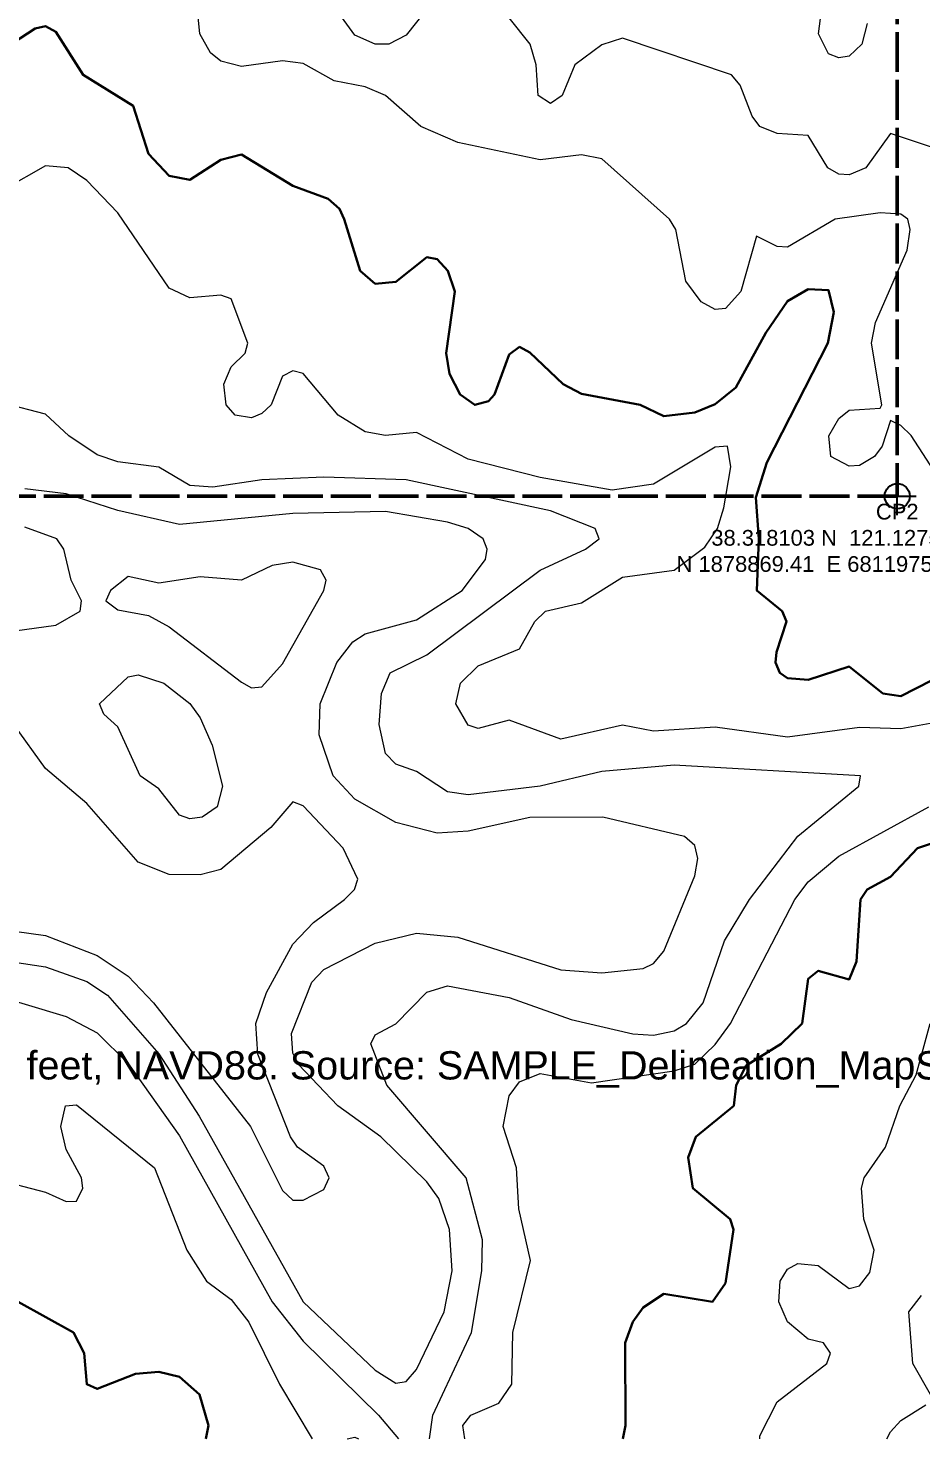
# Model space of a CAD drawing. Extents: x 6810325 to 6812275, y 1878569 to 1880689.
# Drawn here: x 6811698.4 to 6811982.6, y 1878569.4 to 1879018.4 of the extents above; entities that cross this region are included whole.
import ezdxf

# ---------------------------------------------------------------- set-up
doc = ezdxf.new("R2010")
doc.units = 21
doc.header["$LTSCALE"] = 10
doc.header["$MEASUREMENT"] = 0
doc.linetypes.add('DASHED', pattern=[1.524, 1.27, -0.254])
for name, color, linetype, lineweight in [('ANNO-POINT-LABELS', 7, 'CONTINUOUS', 13), ('ANNO-SAMPLE', 1, 'CONTINUOUS', 35), ('TOPO-CONTOUR-MAJOR', 34, 'CONTINUOUS', 30), ('TOPO-CONTOUR-MINOR', 36, 'CONTINUOUS', 13), ('WETL-CONTROL-POINT', 7, 'CONTINUOUS', 25), ('WETL-SURVEY-AREA', 1, 'DASHED', 50)]:
    doc.layers.add(name, color=color, linetype=linetype, lineweight=lineweight)
doc.styles.add('LABEL', font='arial.ttf')

# ---------------------------------------------------------------- blocks, each defined once
blk = doc.blocks.new('CONTROL_POINT')
at = {"color": 0, "lineweight": -2}
for p, q in [((0, -6), (0, 6)), ((-6, 0), (6, 0))]:
    blk.add_line(p, q, dxfattribs=at)
blk.add_circle((0, 0), 4, dxfattribs=at)

msp = doc.modelspace()

# ---------------------------------------------------------------- linework, layer by layer
at = {"layer": 'TOPO-CONTOUR-MAJOR', "elevation": 205}
for points in [[(6811986.07, 1878810.71), (6811976.23, 1878805.77), (6811970.54, 1878806.62), (6811959.82, 1878815.2), (6811946.7, 1878810.95), (6811940.14, 1878811.54), (6811937.68, 1878813.18), (6811936.38, 1878816.46), (6811936.71, 1878819.74), (6811939.84, 1878829.58), (6811938.49, 1878832.86), (6811930.36, 1878839.42), (6811931.06, 1878855.83), (6811930.12, 1878868.95), (6811933.58, 1878880.09), (6811953.04, 1878918.16), (6811954.89, 1878928.01), (6811953.26, 1878934.96), (6811946.7, 1878935.29), (6811940.14, 1878931.45), (6811933.22, 1878921.45), (6811923.74, 1878904.03), (6811917.17, 1878898.74), (6811910.61, 1878896.08), (6811900.77, 1878894.87), (6811893.25, 1878898.48), (6811874.52, 1878902), (6811868.77, 1878905.04), (6811858.12, 1878915.16), (6811854.84, 1878916.9), (6811851.56, 1878914.54), (6811846.83, 1878901.76), (6811845, 1878899.7), (6811840.55, 1878898.48), (6811835.89, 1878901.76), (6811832.55, 1878908.32), (6811831.47, 1878914.88), (6811834.21, 1878934.57), (6811832.05, 1878941.13), (6811828.59, 1878944.81), (6811825.31, 1878945.47), (6811815.47, 1878937.59), (6811808.91, 1878937.04), (6811804.12, 1878941.13), (6811798.99, 1878957.53), (6811797.51, 1878960.82), (6811793.88, 1878964.1), (6811782.66, 1878968.17), (6811766.26, 1878978.16), (6811759.69, 1878976.47), (6811749.85, 1878970.08), (6811743.29, 1878971.38), (6811736.73, 1878978.33), (6811731.83, 1878993.62), (6811715.86, 1879003.47), (6811707.2, 1879017.23), (6811703.92, 1879018.96), (6811700.64, 1879018.21), (6811690.8, 1879011.93)], [(6811887.7, 1878569.41), (6811888.54, 1878573.68), (6811888.46, 1878599.92), (6811890.93, 1878606.67), (6811894.21, 1878611.16), (6811900.77, 1878615.5), (6811916.26, 1878613.05), (6811920.45, 1878618.98), (6811922.99, 1878636.01), (6811921.95, 1878639.29), (6811910.03, 1878649.14), (6811908.53, 1878658.98), (6811910.94, 1878665.54), (6811923.06, 1878675.38), (6811923.79, 1878681.94), (6811927.02, 1878688.22), (6811938.13, 1878695.07), (6811944.79, 1878701.63), (6811946.7, 1878715.8), (6811949.98, 1878718.35), (6811959.82, 1878715.62), (6811962.18, 1878721.31), (6811963.45, 1878741), (6811965.57, 1878744.28), (6811972.95, 1878748.31), (6811981.55, 1878757.4), (6811995.91, 1878762.13)], [(6811695.22, 1878613.05), (6811712.81, 1878603.2), (6811716.22, 1878596.64), (6811717.04, 1878586.77), (6811720.32, 1878585.3), (6811732.51, 1878590.08), (6811740.01, 1878590.74), (6811746.57, 1878589.08), (6811752.98, 1878583.52), (6811755.79, 1878573.68), (6811754.91, 1878569.41)]]:
    msp.add_lwpolyline(points, dxfattribs=at)
at = {"layer": 'TOPO-CONTOUR-MINOR'}
for points, elevation in [([(6811989.35, 1878873.64), (6811979.51, 1878888.73), (6811976.23, 1878891.88), (6811972.95, 1878893.48), (6811970.27, 1878885.36), (6811967.89, 1878882.08), (6811963.11, 1878879.22), (6811959.82, 1878878.94), (6811953.98, 1878882.08), (6811953.32, 1878888.64), (6811956.54, 1878894.16), (6811959.82, 1878896.76), (6811969.67, 1878897.39), (6811970.17, 1878898.48), (6811966.91, 1878918.16), (6811968.19, 1878924.73), (6811978.22, 1878947.69), (6811979.25, 1878954.25), (6811978.48, 1878957.53), (6811976.23, 1878959.15), (6811969.67, 1878959.64), (6811955.36, 1878957.53), (6811940.14, 1878948.63), (6811936.86, 1878948.84), (6811930.3, 1878952.18), (6811925.26, 1878934.57), (6811920.45, 1878929.19), (6811917.17, 1878928.78), (6811912.68, 1878931.29), (6811907.83, 1878937.85), (6811904.61, 1878954.25), (6811902.63, 1878957.53), (6811881.08, 1878976.83), (6811874.52, 1878978.05), (6811861.4, 1878976.43), (6811835.15, 1878982.01), (6811823.45, 1878987.06), (6811812.17, 1878996.9), (6811805.63, 1878999.72), (6811795.78, 1879001.6), (6811785.94, 1879007.16), (6811779.38, 1879007.94), (6811766.26, 1879006.15), (6811759.69, 1879007.88), (6811756.41, 1879010.52), (6811753.02, 1879016.59), (6811751.78, 1879029.71)], 206), ([(6811965.56, 1879019.87), (6811963.84, 1879013.31), (6811959.82, 1879009.48), (6811956.54, 1879008.92), (6811953.26, 1879010.2), (6811950.03, 1879016.59), (6811951.74, 1879029.71)], 208), ([(6811825.31, 1879024.43), (6811818.75, 1879016.16), (6811813.22, 1879013.31), (6811808.91, 1879013.26), (6811802.34, 1879016.18), (6811797.31, 1879023.15)], 207), ([(6811986.05, 1878980.5), (6811972.95, 1878984.8), (6811965.09, 1878973.94), (6811959.82, 1878971.66), (6811956.54, 1878971.91), (6811953.04, 1878973.94), (6811946.7, 1878984.17), (6811936.86, 1878984.8), (6811931.38, 1878987.06), (6811928.89, 1878990.34), (6811925.12, 1879000.19), (6811922.36, 1879003.47), (6811887.65, 1879015.17), (6811881.08, 1879013.05), (6811872.46, 1879006.75), (6811868.46, 1878996.9), (6811864.68, 1878994.36), (6811860.81, 1878996.9), (6811860.17, 1879006.75), (6811858.2, 1879013.31), (6811851.56, 1879021.71)], 207), ([(6811992.63, 1878798.37), (6811976.23, 1878795.36), (6811963.11, 1878795.8), (6811940.14, 1878792.69), (6811917.17, 1878795.86), (6811897.49, 1878794.63), (6811887.65, 1878796.52), (6811867.96, 1878792.07), (6811851.56, 1878798.09), (6811841.71, 1878795.49), (6811838.43, 1878796.54), (6811834.59, 1878803.34), (6811836.04, 1878809.9), (6811841.71, 1878815.38), (6811854.84, 1878820.8), (6811859.67, 1878829.58), (6811863.12, 1878832.86), (6811874.52, 1878835.43), (6811887.65, 1878843.67), (6811904.05, 1878845.84), (6811913.89, 1878853.23), (6811917.88, 1878859.11), (6811919.9, 1878865.67), (6811922.09, 1878878.79), (6811921.02, 1878885.36), (6811917.17, 1878885), (6811897.49, 1878873.23), (6811884.37, 1878871.28), (6811861.4, 1878875.41), (6811838.43, 1878881.18), (6811822.03, 1878889.66), (6811812.19, 1878888.77), (6811805.63, 1878889.86), (6811797.11, 1878895.2), (6811785.94, 1878908.49), (6811782.66, 1878909.31), (6811779.38, 1878907.61), (6811775.72, 1878898.48), (6811772.82, 1878895.78), (6811769.54, 1878894.36), (6811764.24, 1878895.2), (6811761.45, 1878898.48), (6811760.66, 1878905.04), (6811762.97, 1878910.62), (6811767.43, 1878914.88), (6811768.34, 1878918.16), (6811762.97, 1878932.25), (6811759.69, 1878933.35), (6811749.85, 1878932.55), (6811743.29, 1878935.63), (6811726.89, 1878959.63), (6811717.04, 1878969.87), (6811711.14, 1878973.94), (6811703.92, 1878974.58), (6811690.8, 1878967.15)], 204), ([(6811826.21, 1878569.41), (6811827.25, 1878576.96), (6811839.57, 1878603.2), (6811842.79, 1878622.89), (6811843.03, 1878632.73), (6811837.82, 1878652.42), (6811812.63, 1878681.94), (6811807.49, 1878695.07), (6811808.91, 1878697.93), (6811815.47, 1878701.48), (6811825.31, 1878711.58), (6811831.87, 1878713.61), (6811851.56, 1878709.81), (6811871.24, 1878702.9), (6811890.93, 1878698.27), (6811897.49, 1878697.87), (6811904.05, 1878699.29), (6811907.98, 1878701.63), (6811913.36, 1878708.19), (6811920.14, 1878727.88), (6811928.06, 1878741), (6811943.42, 1878761.19), (6811962.86, 1878777.09), (6811963.45, 1878780.37), (6811904.05, 1878783.8), (6811881.08, 1878781.8), (6811861.4, 1878777.17), (6811838.43, 1878774.37), (6811831.87, 1878775.27), (6811822.03, 1878781.83), (6811815.47, 1878784.07), (6811812.19, 1878787.54), (6811810.16, 1878796.77), (6811810.84, 1878806.62), (6811813.68, 1878813.18), (6811825.31, 1878818.88), (6811861.4, 1878845.86), (6811875.88, 1878852.55), (6811880.22, 1878855.83), (6811878.94, 1878859.11), (6811864.68, 1878864.72), (6811818.75, 1878874.63), (6811792.5, 1878875.48), (6811772.82, 1878874.63), (6811757.19, 1878872.23), (6811749.85, 1878872.78), (6811740.01, 1878878.62), (6811726.89, 1878880.31), (6811720.32, 1878882.53), (6811711.3, 1878888.64), (6811703.92, 1878895.55), (6811690.8, 1878898.88)], 203), ([(6811674.39, 1878724.04), (6811703.92, 1878719.61), (6811717.04, 1878714.91), (6811723.6, 1878710.62), (6811740.01, 1878691.88), (6811752.78, 1878672.1), (6811785.95, 1878613.05), (6811808.91, 1878591.29), (6811815.47, 1878587.06), (6811818.75, 1878587.63), (6811822.03, 1878591.48), (6811830.79, 1878609.77), (6811833.43, 1878622.89), (6811832.51, 1878636.01), (6811829.15, 1878645.86), (6811825.31, 1878651.24), (6811810.65, 1878665.54), (6811796.97, 1878675.38), (6811784.44, 1878688.51), (6811782.66, 1878692.19), (6811782.21, 1878698.35), (6811788.75, 1878714.75), (6811792.5, 1878718.79), (6811808.91, 1878727.15), (6811822.03, 1878730.33), (6811835.15, 1878729.07), (6811867.96, 1878718.67), (6811881.08, 1878717.7), (6811894.21, 1878719.11), (6811897.49, 1878720.66), (6811900.78, 1878724.6), (6811910.61, 1878748.55), (6811911.62, 1878754.12), (6811910.61, 1878758.28), (6811907.33, 1878761.11), (6811881.36, 1878767.25), (6811858.12, 1878767.15), (6811838.43, 1878762.8), (6811828.59, 1878762.17), (6811815.47, 1878765.56), (6811802.34, 1878773.02), (6811795.51, 1878780.37), (6811790.99, 1878793.49), (6811791.39, 1878803.34), (6811796.62, 1878816.46), (6811801.8, 1878823.02), (6811805.63, 1878825.58), (6811822.03, 1878830.11), (6811836.58, 1878839.42), (6811843.95, 1878849.27), (6811844.51, 1878852.55), (6811843.26, 1878855.83), (6811838.49, 1878859.11), (6811831.87, 1878861.14), (6811812.19, 1878864.59), (6811782.66, 1878863.95), (6811746.57, 1878860.39), (6811726.89, 1878864.83), (6811710.48, 1878870.21), (6811697.36, 1878871.71)], 202), ([(6811694.08, 1878826.52), (6811707.2, 1878828.37), (6811714.98, 1878832.86), (6811715.38, 1878836.14), (6811712.03, 1878842.71), (6811709.7, 1878852.55), (6811707.52, 1878855.83), (6811697.36, 1878859.54)], 201), ([(6811671.11, 1878734.13), (6811703.92, 1878729.55), (6811720.32, 1878723.24), (6811730.17, 1878716.66), (6811738.3, 1878708.19), (6811769.19, 1878668.82), (6811779.38, 1878648.39), (6811782.66, 1878645.33), (6811785.94, 1878645.38), (6811792.5, 1878648.71), (6811794.19, 1878652.42), (6811792.5, 1878656.23), (6811784.11, 1878662.26), (6811781.91, 1878665.54), (6811771.46, 1878691.79), (6811770.89, 1878701.63), (6811774.3, 1878711.47), (6811782.66, 1878726.84), (6811789.22, 1878733.68), (6811799.05, 1878741), (6811802.26, 1878744.28), (6811803.33, 1878747.56), (6811798.7, 1878757.4), (6811785.94, 1878770.91), (6811782.66, 1878772.11), (6811775.63, 1878763.97), (6811759.69, 1878750.65), (6811753.13, 1878748.91), (6811743.29, 1878749), (6811733.45, 1878752.91), (6811717.04, 1878771.61), (6811703.92, 1878782.73), (6811693.76, 1878796.77)], 201), ([(6811837.39, 1878569.41), (6811836.75, 1878573.68), (6811839.28, 1878576.96), (6811848.28, 1878580.8), (6811852.36, 1878586.8), (6811852.72, 1878603.2), (6811858.34, 1878626.17), (6811854.64, 1878642.57), (6811853.84, 1878655.7), (6811849.58, 1878668.82), (6811851.56, 1878678.61), (6811854.84, 1878682.97), (6811861.4, 1878685.67), (6811877.8, 1878682.71), (6811904.05, 1878686.51), (6811910.61, 1878688.66), (6811917.17, 1878694.89), (6811922.02, 1878701.63), (6811942.47, 1878741), (6811946.7, 1878746.67), (6811956.54, 1878754.87), (6811985.17, 1878770.53)], 204), ([(6811684.23, 1878711.66), (6811710.48, 1878703.77), (6811720.32, 1878698.66), (6811730.17, 1878688.89), (6811746.57, 1878665.85), (6811776.04, 1878613.05), (6811785.94, 1878600.47), (6811809.93, 1878576.96), (6811816.29, 1878569.41)], 203), ([(6811931.4, 1878569.41), (6811931.34, 1878570.4), (6811936.86, 1878581.18), (6811952.7, 1878593.36), (6811953.88, 1878596.64), (6811951.67, 1878599.92), (6811946.7, 1878601.13), (6811940.14, 1878606.67), (6811937.43, 1878613.05), (6811937.8, 1878619.61), (6811940.14, 1878623.36), (6811943.42, 1878625.22), (6811949.98, 1878624.51), (6811959.82, 1878617.23), (6811963.11, 1878618.14), (6811966.39, 1878622.37), (6811967.79, 1878629.45), (6811964.44, 1878639.29), (6811963.74, 1878649.14), (6811964.62, 1878652.42), (6811971.37, 1878662.26), (6811975.93, 1878675.38), (6811981.16, 1878685.23), (6811985.56, 1878701.63)], 206), ([(6811687.52, 1878652.12), (6811703.92, 1878647.93), (6811710.48, 1878644.9), (6811713.76, 1878645.07), (6811715.76, 1878649.14), (6811715.35, 1878652.42), (6811710.48, 1878661.52), (6811708.8, 1878668.82), (6811710.29, 1878675.38), (6811713.76, 1878675.73), (6811738.63, 1878655.7), (6811748.93, 1878629.45), (6811755.16, 1878619.61), (6811762.97, 1878613.69), (6811768.66, 1878606.49), (6811778.43, 1878586.8), (6811788.79, 1878569.41)], 204), ([(6811985.68, 1878583.52), (6811980.08, 1878593.36), (6811978.77, 1878609.77), (6811982.79, 1878615.05)], 207), ([(6811971.81, 1878569.41), (6811972.95, 1878571.62), (6811976.23, 1878575.2), (6811984.19, 1878580.24)], 207), ([(6811799.99, 1878569.41), (6811802.34, 1878569.88), (6811803.59, 1878569.41)], 204)]:
    msp.add_lwpolyline(points, dxfattribs=dict(at, elevation=elevation))
for points, elevation in [([(6811772.82, 1878808.74), (6811779.38, 1878816.04), (6811792.53, 1878839.42), (6811793.26, 1878842.71), (6811791.41, 1878845.99), (6811782.66, 1878848.45), (6811776.1, 1878847.39), (6811766.26, 1878842.68), (6811753.13, 1878843.71), (6811740.01, 1878841.69), (6811730.17, 1878843.86), (6811724.64, 1878839.42), (6811723.12, 1878836.14), (6811726.89, 1878833.19), (6811736.73, 1878831.42), (6811743.29, 1878827.81), (6811766.26, 1878810.23), (6811769.54, 1878808.39)], 201), ([(6811753.73, 1878767.25), (6811749.85, 1878766.73), (6811746.57, 1878767.94), (6811740.01, 1878776.22), (6811734.06, 1878780.37), (6811726.89, 1878796), (6811722.44, 1878800.05), (6811721.05, 1878803.34), (6811730.17, 1878811.89), (6811733.45, 1878812.54), (6811741.57, 1878809.9), (6811749.85, 1878803.4), (6811753.13, 1878798.84), (6811756.95, 1878790.21), (6811760.24, 1878777.09), (6811758.6, 1878770.53)], 202)]:
    msp.add_lwpolyline(points, close=True, dxfattribs=dict(at, elevation=elevation))
at = {"layer": 'WETL-SURVEY-AREA'}
msp.add_lwpolyline([(6810625.11, 1878869.41), (6810625.11, 1880089.41), (6810820.11, 1880089.41), (6810820.11, 1880329.41), (6811095.11, 1880329.41), (6811095.11, 1880114.41), (6811975.11, 1880114.41), (6811975.11, 1878869.41)], close=True, dxfattribs=at)

# ---------------------------------------------------------------- block references
at = {"layer": 'WETL-CONTROL-POINT'}
msp.add_blockref('CONTROL_POINT', (6811975.11, 1878869.41), dxfattribs=at)

# ---------------------------------------------------------------- texts
at = {"layer": 'ANNO-POINT-LABELS', "insert": (6811975.11, 1878855.41), "char_height": 5, "attachment_point": 5, "style": 'LABEL'}
msp.add_mtext('CP2\\P38.318103 N  121.127575 W (NAD83)\\PN 1878869.41  E 6811975.11 ft (EPSG:2226)', dxfattribs=at)
at = {"layer": 'ANNO-SAMPLE', "insert": (6811300.11, 1878679.41), "char_height": 9, "width": 1500, "attachment_point": 5, "style": 'LABEL'}
msp.add_mtext('Coordinates: NAD83 / California State Plane Zone 2, US survey feet (EPSG:2226; Autodesk CS code CA83-IIF). Drawing units: US survey feet ($INSUNITS = 21). Elevations and contour polyline elevations: feet, NAVD88. Source: SAMPLE_Delineation_MapSet_v5.3.pdf / gis (same geometry), v5.3 (Rev. 3), 2026-10-10. Mapper: Danir Kantserov, danirkantserov@gmail.com.', dxfattribs=at)

doc.saveas('drawing.dxf')
